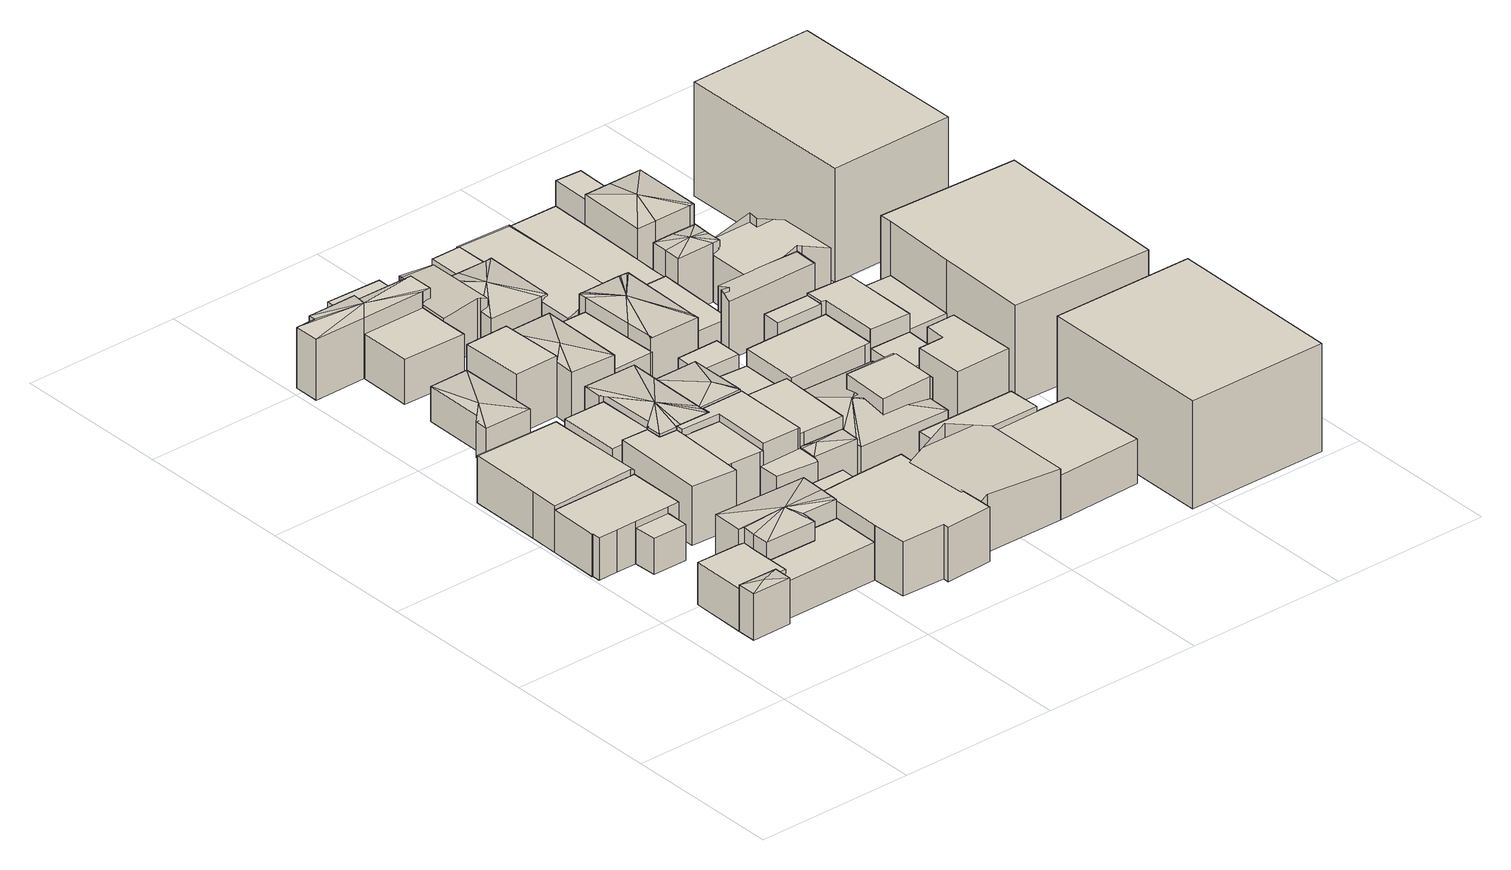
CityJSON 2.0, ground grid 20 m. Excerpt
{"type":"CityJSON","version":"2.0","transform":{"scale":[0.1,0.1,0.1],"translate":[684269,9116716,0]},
"CityObjects":{
"building1":{"type":"Building","attributes":{"Building Type":"Residential","Roof Shape":"hip","Roof Material":"Concrete Glazed Tile","Roof Material Code":"1","Roof Direction":"west","Building Height":5.84,"Roof Slope":21.9,"Footprint Area":11.63,"Solar PV Capacity Low":1.46,"Solar PV Capacity High":1.91,"Solar Annual Energy Low":2101,"Solar Annual Energy High":2768,"Suitable PV Area":8.7},"geometry":[{"type":"MultiSurface","lod":"2.2","boundaries":[[[0,1,2,3]],[[3,2,4,5]],[[2,1,6,4]],[[1,0,7,6]],[[0,3,5,7]],[[5,4,8]],[[4,6,8]],[[6,7,8]],[[7,5,8]]]}]},
"building2":{"type":"Building","attributes":{"Building Type":"Residential","Roof Shape":"shed","Roof Material":"Concrete Glazed Tile","Roof Material Code":"1","Roof Direction":"west","Building Height":5.16,"Roof Slope":10.7,"Footprint Area":44.48,"Solar PV Capacity Low":5.57,"Solar PV Capacity High":7.31,"Solar Annual Energy Low":8030,"Solar Annual Energy High":10583,"Suitable PV Area":33.25},"geometry":[{"type":"MultiSurface","lod":"2.2","boundaries":[[[9,10,1,0,11,12,13,14,15]],[[15,14,16,17]],[[14,13,18,16]],[[13,12,19,18]],[[12,11,20,19]],[[11,0,21,20]],[[0,1,22,21]],[[1,10,23,22]],[[10,9,24,23]],[[9,15,17,24]],[[17,16,18,19,20,21,22,23,24]]]}]},
"building3":{"type":"Building","attributes":{"Building Type":"Residential","Roof Shape":"flat","Roof Material":"Concrete Glazed Tile","Roof Material Code":"1","Roof Direction":"west","Building Height":5.29,"Roof Slope":6.6,"Footprint Area":80.6,"Solar PV Capacity Low":10.09,"Solar PV Capacity High":13.25,"Solar Annual Energy Low":14552,"Solar Annual Energy High":19178,"Suitable PV Area":60.25},"geometry":[{"type":"MultiSurface","lod":"2.2","boundaries":[[[25,26,27,28,29,30,31,32,33,34]],[[34,33,35,36]],[[33,32,37,35]],[[32,31,38,37]],[[31,30,39,38]],[[30,29,40,39]],[[29,28,41,40]],[[28,27,42,41]],[[27,26,43,42]],[[26,25,44,43]],[[25,34,36,44]],[[36,35,37,38,39,40,41,42,43,44]]]}]},
"building4":{"type":"Building","attributes":{"Building Type":"Residential","Roof Shape":"flat","Roof Material":"Concrete Glazed Tile","Roof Material Code":"1","Roof Direction":"west","Building Height":4.54,"Roof Slope":7.5,"Footprint Area":12.78,"Solar PV Capacity Low":1.6,"Solar PV Capacity High":2.1,"Solar Annual Energy Low":2307,"Solar Annual Energy High":3040,"Suitable PV Area":9.55},"geometry":[{"type":"MultiSurface","lod":"2.2","boundaries":[[[27,26,45,46]],[[46,45,47,48]],[[45,26,49,47]],[[26,27,50,49]],[[27,46,48,50]],[[48,47,49,50]]]}]},
"building5":{"type":"Building","attributes":{"Building Type":"Residential","Roof Shape":"gable","Roof Material":"Concrete Glazed Tile","Roof Material Code":"1","Roof Direction":"west","Building Height":5.84,"Roof Slope":26.5,"Footprint Area":141.62,"Solar PV Capacity Low":17.73,"Solar PV Capacity High":23.29,"Solar Annual Energy Low":25569,"Solar Annual Energy High":33697,"Suitable PV Area":105.86},"geometry":[{"type":"MultiSurface","lod":"2.2","boundaries":[[[51,52,53,31,30,29,54,55]],[[55,54,56,57]],[[54,29,58,56]],[[29,30,59,58]],[[30,31,60,59]],[[31,53,61,60]],[[53,52,62,61]],[[52,51,63,62]],[[51,55,57,63]],[[57,56,58,59,60,61,62,63]]]}]},
"building6":{"type":"Building","attributes":{"Building Type":"Residential","Roof Shape":"flat","Roof Material":"Concrete Glazed Tile","Roof Material Code":"1","Roof Direction":"west","Building Height":4.68,"Roof Slope":14.5,"Footprint Area":59.94,"Solar PV Capacity Low":7.5,"Solar PV Capacity High":9.86,"Solar Annual Energy Low":10822,"Solar Annual Energy High":14262,"Suitable PV Area":44.81},"geometry":[{"type":"MultiSurface","lod":"2.2","boundaries":[[[64,65,66,67,13,12,11,68,69,70,71]],[[71,70,72,73]],[[70,69,74,72]],[[69,68,75,74]],[[68,11,76,75]],[[11,12,77,76]],[[12,13,78,77]],[[13,67,79,78]],[[67,66,80,79]],[[66,65,81,80]],[[65,64,82,81]],[[64,71,73,82]],[[73,72,74,75,76,77,78,79,80,81,82]]]}]},
"building7":{"type":"Building","attributes":{"Building Type":"Residential","Roof Shape":"hip","Roof Material":"Concrete Glazed Tile","Roof Material Code":"1","Roof Direction":"west","Building Height":7.15,"Roof Slope":26.8,"Footprint Area":79.24,"Solar PV Capacity Low":9.92,"Solar PV Capacity High":13.03,"Solar Annual Energy Low":14306,"Solar Annual Energy High":18854,"Suitable PV Area":59.23},"geometry":[{"type":"MultiSurface","lod":"2.2","boundaries":[[[67,66,65,64,83,84,85,9,15,14,13]],[[13,14,86,87]],[[14,15,88,86]],[[15,9,89,88]],[[9,85,90,89]],[[85,84,91,90]],[[84,83,92,91]],[[83,64,93,92]],[[64,65,94,93]],[[65,66,95,94]],[[66,67,96,95]],[[67,13,87,96]],[[87,86,97]],[[86,88,97]],[[88,89,97]],[[89,90,97]],[[90,91,97]],[[91,92,97]],[[92,93,97]],[[93,94,97]],[[94,95,97]],[[95,96,97]],[[96,87,97]]]}]},
"building8":{"type":"Building","attributes":{"Building Type":"Residential","Roof Shape":"shed","Roof Material":"Concrete Glazed Tile","Roof Material Code":"1","Roof Direction":"west","Building Height":7.23,"Roof Slope":13.8,"Footprint Area":66.74,"Solar PV Capacity Low":8.36,"Solar PV Capacity High":10.98,"Solar Annual Energy Low":12050,"Solar Annual Energy High":15881,"Suitable PV Area":49.89},"geometry":[{"type":"MultiSurface","lod":"2.2","boundaries":[[[98,99,100,101,102,103,104,105]],[[105,104,106,107]],[[104,103,108,106]],[[103,102,109,108]],[[102,101,110,109]],[[101,100,111,110]],[[100,99,112,111]],[[99,98,113,112]],[[98,105,107,113]],[[107,106,108,109,110,111,112,113]]]}]},
"building9":{"type":"Building","attributes":{"Building Type":"Residential","Roof Shape":"hip","Roof Material":"Concrete Glazed Tile","Roof Material Code":"1","Roof Direction":"west","Building Height":4.35,"Roof Slope":21.7,"Footprint Area":54.41,"Solar PV Capacity Low":6.81,"Solar PV Capacity High":8.95,"Solar Annual Energy Low":9823,"Solar Annual Energy High":12945,"Suitable PV Area":40.67},"geometry":[{"type":"MultiSurface","lod":"2.2","boundaries":[[[114,115,116,117,118,119]],[[119,118,120,121]],[[118,117,122,120]],[[117,116,123,122]],[[116,115,124,123]],[[115,114,125,124]],[[114,119,121,125]],[[121,120,126]],[[120,122,126]],[[122,123,126]],[[123,124,126]],[[124,125,126]],[[125,121,126]]]}]},
"building10":{"type":"Building","attributes":{"Building Type":"Residential","Roof Shape":"shed","Roof Material":"Concrete Glazed Tile","Roof Material Code":"1","Roof Direction":"west","Building Height":6.65,"Roof Slope":15.4,"Footprint Area":44.7,"Solar PV Capacity Low":5.6,"Solar PV Capacity High":7.35,"Solar Annual Energy Low":8071,"Solar Annual Energy High":10636,"Suitable PV Area":33.41},"geometry":[{"type":"MultiSurface","lod":"2.2","boundaries":[[[127,55,54,103,102,128,129]],[[129,128,130,131]],[[128,102,132,130]],[[102,103,133,132]],[[103,54,134,133]],[[54,55,135,134]],[[55,127,136,135]],[[127,129,131,136]],[[131,130,132,133,134,135,136]]]}]},
"building11":{"type":"Building","attributes":{"Building Type":"Residential","Roof Shape":"flat","Roof Material":"Concrete Glazed Tile","Roof Material Code":"1","Roof Direction":"west","Building Height":6.8,"Roof Slope":6.2,"Footprint Area":37.69,"Solar PV Capacity Low":4.72,"Solar PV Capacity High":6.2,"Solar Annual Energy Low":6805,"Solar Annual Energy High":8968,"Suitable PV Area":28.17},"geometry":[{"type":"MultiSurface","lod":"2.2","boundaries":[[[137,138,99,98,139,140,141]],[[141,140,142,143]],[[140,139,144,142]],[[139,98,145,144]],[[98,99,146,145]],[[99,138,147,146]],[[138,137,148,147]],[[137,141,143,148]],[[143,142,144,145,146,147,148]]]}]},
"building12":{"type":"Building","attributes":{"Building Type":"Residential","Roof Shape":"gable","Roof Material":"Concrete Glazed Tile","Roof Material Code":"1","Roof Direction":"west","Building Height":5.87,"Roof Slope":31.4,"Footprint Area":15.94,"Solar PV Capacity Low":2,"Solar PV Capacity High":2.62,"Solar Annual Energy Low":2877,"Solar Annual Energy High":3792,"Suitable PV Area":11.91},"geometry":[{"type":"MultiSurface","lod":"2.2","boundaries":[[[84,83,149,150]],[[150,149,151,152]],[[149,83,153,151]],[[83,84,154,153]],[[84,150,152,154]],[[152,151,153,154]]]}]},
"building13":{"type":"Building","attributes":{"Building Type":"Residential","Roof Shape":"flat","Roof Material":"Clay Tile Shingle","Roof Material Code":"3","Roof Direction":"west","Building Height":6.8,"Roof Slope":11.8,"Footprint Area":158.28,"Solar PV Capacity Low":19.82,"Solar PV Capacity High":26.03,"Solar Annual Energy Low":28576,"Solar Annual Energy High":37661,"Suitable PV Area":118.31},"geometry":[{"type":"MultiSurface","lod":"2.2","boundaries":[[[149,83,64,71,69,70,155,156,157,158,159,160,161]],[[161,160,162,163]],[[160,159,164,162]],[[159,158,165,164]],[[158,157,166,165]],[[157,156,167,166]],[[156,155,168,167]],[[155,70,169,168]],[[70,69,170,169]],[[69,71,171,170]],[[71,64,172,171]],[[64,83,173,172]],[[83,149,174,173]],[[149,161,163,174]],[[163,162,164,165,166,167,168,169,170,171,172,173,174]]]}]},
"building14":{"type":"Building","attributes":{"Building Type":"Residential","Roof Shape":"hip","Roof Material":"Concrete Glazed Tile","Roof Material Code":"1","Roof Direction":"west","Building Height":7.56,"Roof Slope":23.1,"Footprint Area":57.29,"Solar PV Capacity Low":7.17,"Solar PV Capacity High":9.42,"Solar Annual Energy Low":10343,"Solar Annual Energy High":13631,"Suitable PV Area":42.82},"geometry":[{"type":"MultiSurface","lod":"2.2","boundaries":[[[175,176,177,178,179,180,181,182,183,184,185]],[[185,184,186,187]],[[184,183,188,186]],[[183,182,189,188]],[[182,181,190,189]],[[181,180,191,190]],[[180,179,192,191]],[[179,178,193,192]],[[178,177,194,193]],[[177,176,195,194]],[[176,175,196,195]],[[175,185,187,196]],[[187,186,197]],[[186,188,197]],[[188,189,197]],[[189,190,197]],[[190,191,197]],[[191,192,197]],[[192,193,197]],[[193,194,197]],[[194,195,197]],[[195,196,197]],[[196,187,197]]]}]},
"building15":{"type":"Building","attributes":{"Building Type":"Residential","Roof Shape":"hip","Roof Material":"Concrete Glazed Tile","Roof Material Code":"1","Roof Direction":"west","Building Height":7.59,"Roof Slope":24,"Footprint Area":79.25,"Solar PV Capacity Low":9.92,"Solar PV Capacity High":13.03,"Solar Annual Energy Low":14308,"Solar Annual Energy High":18857,"Suitable PV Area":59.24},"geometry":[{"type":"MultiSurface","lod":"2.2","boundaries":[[[198,127,129,128,102,101,100,199,200,201,202,203,204]],[[204,203,205,206]],[[203,202,207,205]],[[202,201,208,207]],[[201,200,209,208]],[[200,199,210,209]],[[199,100,211,210]],[[100,101,212,211]],[[101,102,213,212]],[[102,128,214,213]],[[128,129,215,214]],[[129,127,216,215]],[[127,198,217,216]],[[198,204,206,217]],[[206,205,218]],[[205,207,218]],[[207,208,218]],[[208,209,218]],[[209,210,218]],[[210,211,218]],[[211,212,218]],[[212,213,218]],[[213,214,218]],[[214,215,218]],[[215,216,218]],[[216,217,218]],[[217,206,218]]]}]},
"building16":{"type":"Building","attributes":{"Building Type":"Residential","Roof Shape":"flat","Roof Material":"Concrete Glazed Tile","Roof Material Code":"1","Roof Direction":"west","Building Height":5.61,"Roof Slope":11.6,"Footprint Area":55.23,"Solar PV Capacity Low":6.92,"Solar PV Capacity High":9.08,"Solar Annual Energy Low":9972,"Solar Annual Energy High":13142,"Suitable PV Area":41.29},"geometry":[{"type":"MultiSurface","lod":"2.2","boundaries":[[[219,180,179,220,221]],[[221,220,222,223]],[[220,179,224,222]],[[179,180,225,224]],[[180,219,226,225]],[[219,221,223,226]],[[223,222,224,225,226]]]}]},
"building17":{"type":"Building","attributes":{"Building Type":"Residential","Roof Shape":"gable","Roof Material":"Concrete Glazed Tile","Roof Material Code":"1","Roof Direction":"west","Building Height":7.58,"Roof Slope":25.9,"Footprint Area":44.49,"Solar PV Capacity Low":5.57,"Solar PV Capacity High":7.32,"Solar Annual Energy Low":8033,"Solar Annual Energy High":10587,"Suitable PV Area":33.26},"geometry":[{"type":"MultiSurface","lod":"2.2","boundaries":[[[227,119,228,229]],[[229,228,230,231]],[[228,119,232,230]],[[119,227,233,232]],[[227,229,231,233]],[[231,230,232,233]]]}]},
"building18":{"type":"Building","attributes":{"Building Type":"Residential","Roof Shape":"flat","Roof Material":"Concrete Glazed Tile","Roof Material Code":"1","Roof Direction":"west","Building Height":7.73,"Roof Slope":12.2,"Footprint Area":51.91,"Solar PV Capacity Low":6.5,"Solar PV Capacity High":8.54,"Solar Annual Energy Low":9373,"Solar Annual Energy High":12353,"Suitable PV Area":38.81},"geometry":[{"type":"MultiSurface","lod":"2.2","boundaries":[[[141,234,235,236,201,200,100,99,137]],[[137,99,237,238]],[[99,100,239,237]],[[100,200,240,239]],[[200,201,241,240]],[[201,236,242,241]],[[236,235,243,242]],[[235,234,244,243]],[[234,141,245,244]],[[141,137,238,245]],[[238,237,239,240,241,242,243,244,245]]]}]},
"building19":{"type":"Building","attributes":{"Building Type":"Residential","Roof Shape":"gable","Roof Material":"Concrete Glazed Tile","Roof Material Code":"1","Roof Direction":"west","Building Height":5.03,"Roof Slope":29.1,"Footprint Area":16.49,"Solar PV Capacity Low":2.06,"Solar PV Capacity High":2.71,"Solar Annual Energy Low":2977,"Solar Annual Energy High":3924,"Suitable PV Area":12.33},"geometry":[{"type":"MultiSurface","lod":"2.2","boundaries":[[[246,247,248,249,235,234,141,140]],[[140,141,250,251]],[[141,234,252,250]],[[234,235,253,252]],[[235,249,254,253]],[[249,248,255,254]],[[248,247,256,255]],[[247,246,257,256]],[[246,140,251,257]],[[251,250,252,253,254,255,256,257]]]}]},
"building20":{"type":"Building","attributes":{"Building Type":"Residential","Roof Shape":"shed","Roof Material":"Concrete Glazed Tile","Roof Material Code":"1","Roof Direction":"west","Building Height":4.52,"Roof Slope":18.1,"Footprint Area":37.64,"Solar PV Capacity Low":4.71,"Solar PV Capacity High":6.19,"Solar Annual Energy Low":6795,"Solar Annual Energy High":8955,"Suitable PV Area":28.13},"geometry":[{"type":"MultiSurface","lod":"2.2","boundaries":[[[258,185,184,259,183,260,261,262,263]],[[263,262,264,265]],[[262,261,266,264]],[[261,260,267,266]],[[260,183,268,267]],[[183,259,269,268]],[[259,184,270,269]],[[184,185,271,270]],[[185,258,272,271]],[[258,263,265,272]],[[265,264,266,267,268,269,270,271,272]]]}]},
"building21":{"type":"Building","attributes":{"Building Type":"Residential","Roof Shape":"hip","Roof Material":"Asbestos Sheet","Roof Material Code":"4","Roof Direction":"west","Building Height":6.75,"Roof Slope":29.1,"Footprint Area":62.42,"Solar PV Capacity Low":7.81,"Solar PV Capacity High":10.26,"Solar Annual Energy Low":11269,"Solar Annual Energy High":14851,"Suitable PV Area":46.66},"geometry":[{"type":"MultiSurface","lod":"2.2","boundaries":[[[273,274,275,227,229]],[[229,227,276,277]],[[227,275,278,276]],[[275,274,279,278]],[[274,273,280,279]],[[273,229,277,280]],[[277,276,281]],[[276,278,281]],[[278,279,281]],[[279,280,281]],[[280,277,281]]]}]},
"building22":{"type":"Building","attributes":{"Building Type":"Residential","Roof Shape":"hip","Roof Material":"Concrete Glazed Tile","Roof Material Code":"1","Roof Direction":"west","Building Height":7.33,"Roof Slope":23.4,"Footprint Area":43.46,"Solar PV Capacity Low":5.44,"Solar PV Capacity High":7.15,"Solar Annual Energy Low":7847,"Solar Annual Energy High":10341,"Suitable PV Area":32.49},"geometry":[{"type":"MultiSurface","lod":"2.2","boundaries":[[[203,202,282,283,284]],[[284,283,285,286]],[[283,282,287,285]],[[282,202,288,287]],[[202,203,289,288]],[[203,284,286,289]],[[286,285,290]],[[285,287,290]],[[287,288,290]],[[288,289,290]],[[289,286,290]]]}]},
"building23":{"type":"Building","attributes":{"Building Type":"Residential","Roof Shape":"hip","Roof Material":"Concrete Glazed Tile","Roof Material Code":"1","Roof Direction":"west","Building Height":5.31,"Roof Slope":25.9,"Footprint Area":14.57,"Solar PV Capacity Low":1.82,"Solar PV Capacity High":2.4,"Solar Annual Energy Low":2631,"Solar Annual Energy High":3467,"Suitable PV Area":10.89},"geometry":[{"type":"MultiSurface","lod":"2.2","boundaries":[[[291,292,235,249,248,293]],[[293,248,255,294]],[[248,249,254,255]],[[249,235,295,254]],[[235,292,296,295]],[[292,291,297,296]],[[291,293,294,297]],[[294,255,298]],[[255,254,298]],[[254,295,298]],[[295,296,298]],[[296,297,298]],[[297,294,298]]]}]},
"building24":{"type":"Building","attributes":{"Building Type":"Residential","Roof Shape":"flat","Roof Material":"Concrete Glazed Tile","Roof Material Code":"1","Roof Direction":"west","Building Height":6.88,"Roof Slope":10.3,"Footprint Area":57.22,"Solar PV Capacity Low":7.16,"Solar PV Capacity High":9.41,"Solar Annual Energy Low":10330,"Solar Annual Energy High":13614,"Suitable PV Area":42.77},"geometry":[{"type":"MultiSurface","lod":"2.2","boundaries":[[[299,236,235,292,291]],[[291,292,300,301]],[[292,235,302,300]],[[235,236,303,302]],[[236,299,304,303]],[[299,291,301,304]],[[300,302,303,304,301]]]}]},
"building25":{"type":"Building","attributes":{"Building Type":"Residential","Roof Shape":"gable","Roof Material":"Concrete Glazed Tile","Roof Material Code":"1","Roof Direction":"west","Building Height":5.96,"Roof Slope":28.7,"Footprint Area":46.9,"Solar PV Capacity Low":5.87,"Solar PV Capacity High":7.71,"Solar Annual Energy Low":8468,"Solar Annual Energy High":11160,"Suitable PV Area":35.06},"geometry":[{"type":"MultiSurface","lod":"2.2","boundaries":[[[305,261,260,183,182,181,180,219,306,307,308,309,310,311]],[[311,310,312,313]],[[310,309,314,312]],[[309,308,315,314]],[[308,307,316,315]],[[307,306,317,316]],[[306,219,318,317]],[[219,180,319,318]],[[180,181,320,319]],[[181,182,321,320]],[[182,183,322,321]],[[183,260,323,322]],[[260,261,324,323]],[[261,305,325,324]],[[305,311,313,325]],[[313,312,314,315,316,317,318,319,320,321,322,323,324,325]]]}]},
"building26":{"type":"Building","attributes":{"Building Type":"Residential","Roof Shape":"gable","Roof Material":"Concrete Glazed Tile","Roof Material Code":"1","Roof Direction":"west","Building Height":6.41,"Roof Slope":33.6,"Footprint Area":126.93,"Solar PV Capacity Low":15.89,"Solar PV Capacity High":20.87,"Solar Annual Energy Low":22916,"Solar Annual Energy High":30202,"Suitable PV Area":94.88},"geometry":[{"type":"MultiSurface","lod":"2.2","boundaries":[[[326,327,328,160,159,329]],[[329,159,330,331]],[[159,160,332,330]],[[160,328,333,332]],[[328,327,334,333]],[[327,326,335,334]],[[326,329,331,335]],[[331,330,332,333,334,335]]]}]},
"building27":{"type":"Building","attributes":{"Building Type":"Residential","Roof Shape":"shed","Roof Material":"Concrete Glazed Tile","Roof Material Code":"1","Roof Direction":"west","Building Height":4.86,"Roof Slope":11.2,"Footprint Area":55.97,"Solar PV Capacity Low":7.01,"Solar PV Capacity High":9.2,"Solar Annual Energy Low":10105,"Solar Annual Energy High":13318,"Suitable PV Area":41.84},"geometry":[{"type":"MultiSurface","lod":"2.2","boundaries":[[[336,337,275,274,338,339]],[[339,338,340,341]],[[338,274,342,340]],[[274,275,343,342]],[[275,337,344,343]],[[337,336,345,344]],[[336,339,341,345]],[[341,340,342,343,344,345]]]}]},
"building28":{"type":"Building","attributes":{"Building Type":"Residential","Roof Shape":"shed","Roof Material":"Concrete Glazed Tile","Roof Material Code":"1","Roof Direction":"west","Building Height":4.03,"Roof Slope":14.7,"Footprint Area":51.53,"Solar PV Capacity Low":6.45,"Solar PV Capacity High":8.47,"Solar Annual Energy Low":9303,"Solar Annual Energy High":12260,"Suitable PV Area":38.52},"geometry":[{"type":"MultiSurface","lod":"2.2","boundaries":[[[346,284,283,282,347]],[[347,282,348,349]],[[282,283,350,348]],[[283,284,351,350]],[[284,346,352,351]],[[346,347,349,352]],[[349,348,350,351,352]]]}]},
"building29":{"type":"Building","attributes":{"Building Type":"Residential","Roof Shape":"hip","Roof Material":"Clay Tile Shingle","Roof Material Code":"3","Roof Direction":"west","Building Height":4.85,"Roof Slope":29.5,"Footprint Area":64.74,"Solar PV Capacity Low":8.11,"Solar PV Capacity High":10.65,"Solar Annual Energy Low":11689,"Solar Annual Energy High":15405,"Suitable PV Area":48.39},"geometry":[{"type":"MultiSurface","lod":"2.2","boundaries":[[[353,354,310,309,308,307,355,356,357,358]],[[358,357,359,360]],[[357,356,361,359]],[[356,355,362,361]],[[355,307,363,362]],[[307,308,364,363]],[[308,309,365,364]],[[309,310,366,365]],[[310,354,367,366]],[[354,353,368,367]],[[353,358,360,368]],[[360,359,369]],[[359,361,369]],[[361,362,369]],[[362,363,369]],[[363,364,369]],[[364,365,369]],[[365,366,369]],[[366,367,369]],[[367,368,369]],[[368,360,369]]]}]},
"building30":{"type":"Building","attributes":{"Building Type":"Residential","Roof Shape":"flat","Roof Material":"Concrete Glazed Tile","Roof Material Code":"1","Roof Direction":"west","Building Height":5.38,"Roof Slope":14.7,"Footprint Area":19.25,"Solar PV Capacity Low":2.41,"Solar PV Capacity High":3.17,"Solar Annual Energy Low":3475,"Solar Annual Energy High":4580,"Suitable PV Area":14.39},"geometry":[{"type":"MultiSurface","lod":"2.2","boundaries":[[[370,371,372,373]],[[373,372,374,375]],[[372,371,376,374]],[[371,370,377,376]],[[370,373,375,377]],[[375,374,376,377]]]}]},
"building31":{"type":"Building","attributes":{"Building Type":"Residential","Roof Shape":"hip","Roof Material":"Concrete Glazed Tile","Roof Material Code":"1","Roof Direction":"west","Building Height":4.56,"Roof Slope":23.3,"Footprint Area":110.56,"Solar PV Capacity Low":13.84,"Solar PV Capacity High":18.18,"Solar Annual Energy Low":19961,"Solar Annual Energy High":26307,"Suitable PV Area":82.64},"geometry":[{"type":"MultiSurface","lod":"2.2","boundaries":[[[378,379,380,299,291,293,381,382,383,384]],[[384,383,385,386]],[[383,382,387,385]],[[382,381,388,387]],[[381,293,389,388]],[[293,291,390,389]],[[291,299,391,390]],[[299,380,392,391]],[[380,379,393,392]],[[379,378,394,393]],[[378,384,386,394]],[[386,385,395]],[[385,387,395]],[[387,388,395]],[[388,389,395]],[[389,390,395]],[[390,391,395]],[[391,392,395]],[[392,393,395]],[[393,394,395]],[[394,386,395]]]}]},
"building32":{"type":"Building","attributes":{"Building Type":"Residential","Roof Shape":"hip","Roof Material":"Asbestos Sheet","Roof Material Code":"4","Roof Direction":"west","Building Height":6.66,"Roof Slope":25.6,"Footprint Area":76.65,"Solar PV Capacity Low":9.6,"Solar PV Capacity High":12.6,"Solar Annual Energy Low":13838,"Solar Annual Energy High":18237,"Suitable PV Area":57.29},"geometry":[{"type":"MultiSurface","lod":"2.2","boundaries":[[[336,339,338,396,397,398,399,400,401,402,403,404,337]],[[337,404,405,406]],[[404,403,407,405]],[[403,402,408,407]],[[402,401,409,408]],[[401,400,410,409]],[[400,399,411,410]],[[399,398,412,411]],[[398,397,413,412]],[[397,396,414,413]],[[396,338,415,414]],[[338,339,416,415]],[[339,336,417,416]],[[336,337,406,417]],[[406,405,418]],[[405,407,418]],[[407,408,418]],[[408,409,418]],[[409,410,418]],[[410,411,418]],[[411,412,418]],[[412,413,418]],[[413,414,418]],[[414,415,418]],[[415,416,418]],[[416,417,418]],[[417,406,418]]]}]},
"building33":{"type":"Building","attributes":{"Building Type":"Residential","Roof Shape":"flat","Roof Material":"Concrete Glazed Tile","Roof Material Code":"1","Roof Direction":"west","Building Height":4.52,"Roof Slope":6.5,"Footprint Area":16.31,"Solar PV Capacity Low":2.04,"Solar PV Capacity High":2.68,"Solar Annual Energy Low":2945,"Solar Annual Energy High":3881,"Suitable PV Area":12.19},"geometry":[{"type":"MultiSurface","lod":"2.2","boundaries":[[[419,354,353,420]],[[420,353,421,422]],[[353,354,423,421]],[[354,419,424,423]],[[419,420,422,424]],[[422,421,423,424]]]}]},
"building34":{"type":"Building","attributes":{"Building Type":"Residential","Roof Shape":"shed","Roof Material":"Concrete Glazed Tile","Roof Material Code":"1","Roof Direction":"west","Building Height":6.19,"Roof Slope":18.2,"Footprint Area":53.84,"Solar PV Capacity Low":6.74,"Solar PV Capacity High":8.85,"Solar Annual Energy Low":9720,"Solar Annual Energy High":12810,"Suitable PV Area":40.24},"geometry":[{"type":"MultiSurface","lod":"2.2","boundaries":[[[425,328,327,426,427]],[[427,426,428,429]],[[426,327,430,428]],[[327,328,431,430]],[[328,425,432,431]],[[425,427,429,432]],[[429,428,430,431,432]]]}]},
"building35":{"type":"Building","attributes":{"Building Type":"Residential","Roof Shape":"gable","Roof Material":"Concrete Glazed Tile","Roof Material Code":"1","Roof Direction":"west","Building Height":6.96,"Roof Slope":32.9,"Footprint Area":41.54,"Solar PV Capacity Low":5.2,"Solar PV Capacity High":6.83,"Solar Annual Energy Low":7500,"Solar Annual Energy High":9884,"Suitable PV Area":31.05},"geometry":[{"type":"MultiSurface","lod":"2.2","boundaries":[[[384,383,433,434,379,378]],[[378,379,435,436]],[[379,434,437,435]],[[434,433,438,437]],[[433,383,439,438]],[[383,384,440,439]],[[384,378,436,440]],[[436,435,437,438,439,440]]]}]},
"building36":{"type":"Building","attributes":{"Building Type":"Residential","Roof Shape":"gable","Roof Material":"Clay Tile Shingle","Roof Material Code":"3","Roof Direction":"west","Building Height":4.19,"Roof Slope":25.8,"Footprint Area":125.18,"Solar PV Capacity Low":15.67,"Solar PV Capacity High":20.59,"Solar Annual Energy Low":22601,"Solar Annual Energy High":29787,"Suitable PV Area":93.58},"geometry":[{"type":"MultiSurface","lod":"2.2","boundaries":[[[441,442,420,353,358,357,356,443,444,404,403,402,401,400]],[[400,401,445,446]],[[401,402,447,445]],[[402,403,448,447]],[[403,404,449,448]],[[404,444,450,449]],[[444,443,451,450]],[[443,356,452,451]],[[356,357,453,452]],[[357,358,454,453]],[[358,353,455,454]],[[353,420,456,455]],[[420,442,457,456]],[[442,441,458,457]],[[441,400,446,458]],[[446,445,447,448,449,450,451,452,453,454,455,456,457,458]]]}]},
"building37":{"type":"Building","attributes":{"Building Type":"Residential","Roof Shape":"flat","Roof Material":"Concrete Glazed Tile","Roof Material Code":"1","Roof Direction":"west","Building Height":6.07,"Roof Slope":12,"Footprint Area":81.64,"Solar PV Capacity Low":10.22,"Solar PV Capacity High":13.43,"Solar Annual Energy Low":14740,"Solar Annual Energy High":19427,"Suitable PV Area":61.03},"geometry":[{"type":"MultiSurface","lod":"2.2","boundaries":[[[459,460,346,347,461,462,463]],[[463,462,464,465]],[[462,461,466,464]],[[461,347,467,466]],[[347,346,468,467]],[[346,460,469,468]],[[460,459,470,469]],[[459,463,465,470]],[[465,464,466,467,468,469,470]]]}]},
"building38":{"type":"Building","attributes":{"Building Type":"Residential","Roof Shape":"flat","Roof Material":"Concrete Glazed Tile","Roof Material Code":"1","Roof Direction":"west","Building Height":5.56,"Roof Slope":10.2,"Footprint Area":120.78,"Solar PV Capacity Low":15.12,"Solar PV Capacity High":19.86,"Solar Annual Energy Low":21807,"Solar Annual Energy High":28740,"Suitable PV Area":90.29},"geometry":[{"type":"MultiSurface","lod":"2.2","boundaries":[[[471,426,327,326,472]],[[472,326,473,474]],[[326,327,475,473]],[[327,426,476,475]],[[426,471,477,476]],[[471,472,474,477]],[[474,473,475,476,477]]]}]},
"building39":{"type":"Building","attributes":{"Building Type":"Residential","Roof Shape":"flat","Roof Material":"Concrete Glazed Tile","Roof Material Code":"1","Roof Direction":"west","Building Height":4.19,"Roof Slope":10,"Footprint Area":55.08,"Solar PV Capacity Low":6.9,"Solar PV Capacity High":9.06,"Solar Annual Energy Low":9945,"Solar Annual Energy High":13107,"Suitable PV Area":41.17},"geometry":[{"type":"MultiSurface","lod":"2.2","boundaries":[[[478,479,480,398,397,481,482]],[[482,481,483,484]],[[481,397,485,483]],[[397,398,486,485]],[[398,480,487,486]],[[480,479,488,487]],[[479,478,489,488]],[[478,482,484,489]],[[484,483,485,486,487,488,489]]]}]},
"building40":{"type":"Building","attributes":{"Building Type":"Residential","Roof Shape":"flat","Roof Material":"Concrete Glazed Tile","Roof Material Code":"1","Roof Direction":"west","Building Height":7.59,"Roof Slope":8.7,"Footprint Area":13.49,"Solar PV Capacity Low":1.69,"Solar PV Capacity High":2.22,"Solar Annual Energy Low":2436,"Solar Annual Energy High":3210,"Suitable PV Area":10.08},"geometry":[{"type":"MultiSurface","lod":"2.2","boundaries":[[[490,460,459,491]],[[491,459,492,493]],[[459,460,494,492]],[[460,490,495,494]],[[490,491,493,495]],[[493,492,494,495]]]}]},
"building41":{"type":"Building","attributes":{"Building Type":"Residential","Roof Shape":"flat","Roof Material":"Concrete Glazed Tile","Roof Material Code":"1","Roof Direction":"west","Building Height":5.41,"Roof Slope":12.6,"Footprint Area":30.16,"Solar PV Capacity Low":3.78,"Solar PV Capacity High":4.96,"Solar Annual Energy Low":5445,"Solar Annual Energy High":7176,"Suitable PV Area":22.54},"geometry":[{"type":"MultiSurface","lod":"2.2","boundaries":[[[496,497,498,499,500,501,502,503]],[[503,502,504,505]],[[502,501,506,504]],[[501,500,507,506]],[[500,499,508,507]],[[499,498,509,508]],[[498,497,510,509]],[[497,496,511,510]],[[496,503,505,511]],[[504,506,507,508,509,510,511,505]]]}]},
"building42":{"type":"Building","attributes":{"Building Type":"Residential","Roof Shape":"flat","Roof Material":"Clay Tile Shingle","Roof Material Code":"3","Roof Direction":"west","Building Height":4,"Roof Slope":10.7,"Footprint Area":115.85,"Solar PV Capacity Low":14.51,"Solar PV Capacity High":19.05,"Solar Annual Energy Low":20917,"Solar Annual Energy High":27566,"Suitable PV Area":86.6},"geometry":[{"type":"MultiSurface","lod":"2.2","boundaries":[[[512,513,514,515,441,400,399,398,480]],[[480,398,516,517]],[[398,399,518,516]],[[399,400,519,518]],[[400,441,520,519]],[[441,515,521,520]],[[515,514,522,521]],[[514,513,523,522]],[[513,512,524,523]],[[512,480,517,524]],[[517,516,518,519,520,521,522,523,524]]]}]},
"building43":{"type":"Building","attributes":{"Building Type":"Residential","Roof Shape":"flat","Roof Material":"Concrete Glazed Tile","Roof Material Code":"1","Roof Direction":"west","Building Height":7.47,"Roof Slope":11.3,"Footprint Area":54.85,"Solar PV Capacity Low":6.87,"Solar PV Capacity High":9.02,"Solar Annual Energy Low":9903,"Solar Annual Energy High":13051,"Suitable PV Area":41},"geometry":[{"type":"MultiSurface","lod":"2.2","boundaries":[[[502,501,500,499,498,525,526,527]],[[527,526,528,529]],[[526,525,530,528]],[[525,498,531,530]],[[498,499,532,531]],[[499,500,533,532]],[[500,501,534,533]],[[501,502,535,534]],[[502,527,529,535]],[[529,528,530,531,532,533,534,535]]]}]},
"building44":{"type":"Building","attributes":{"Building Type":"Residential","Roof Shape":"gable","Roof Material":"Concrete Glazed Tile","Roof Material Code":"1","Roof Direction":"west","Building Height":7.29,"Roof Slope":33.7,"Footprint Area":34.55,"Solar PV Capacity Low":4.33,"Solar PV Capacity High":5.68,"Solar Annual Energy Low":6238,"Solar Annual Energy High":8222,"Suitable PV Area":25.83},"geometry":[{"type":"MultiSurface","lod":"2.2","boundaries":[[[478,482,481,536,537,538,539,540]],[[540,539,541,542]],[[539,538,543,541]],[[538,537,544,543]],[[537,536,545,544]],[[536,481,546,545]],[[481,482,547,546]],[[482,478,548,547]],[[478,540,542,548]],[[542,541,543,544,545,546,547,548]]]}]},
"building45":{"type":"Building","attributes":{"Building Type":"Residential","Roof Shape":"shed","Roof Material":"Concrete Glazed Tile","Roof Material Code":"1","Roof Direction":"west","Building Height":7.73,"Roof Slope":12.4,"Footprint Area":52.75,"Solar PV Capacity Low":6.6,"Solar PV Capacity High":8.67,"Solar Annual Energy Low":9524,"Solar Annual Energy High":12551,"Suitable PV Area":39.43},"geometry":[{"type":"MultiSurface","lod":"2.2","boundaries":[[[549,491,459,463,462,496,503]],[[503,496,550,551]],[[496,462,552,550]],[[462,463,553,552]],[[463,459,554,553]],[[459,491,555,554]],[[491,549,556,555]],[[549,503,551,556]],[[551,550,552,553,554,555,556]]]}]},
"building46":{"type":"Building","attributes":{"Building Type":"Residential","Roof Shape":"hip","Roof Material":"Concrete Glazed Tile","Roof Material Code":"1","Roof Direction":"west","Building Height":7.36,"Roof Slope":23.4,"Footprint Area":23.89,"Solar PV Capacity Low":2.99,"Solar PV Capacity High":3.93,"Solar Annual Energy Low":4312,"Solar Annual Energy High":5683,"Suitable PV Area":17.85},"geometry":[{"type":"MultiSurface","lod":"2.2","boundaries":[[[557,512,480,479,558,559,560,561,562]],[[562,561,563,564]],[[561,560,565,563]],[[560,559,566,565]],[[559,558,567,566]],[[558,479,568,567]],[[479,480,569,568]],[[480,512,570,569]],[[512,557,571,570]],[[557,562,564,571]],[[564,563,572]],[[563,565,572]],[[565,566,572]],[[566,567,572]],[[567,568,572]],[[568,569,572]],[[569,570,572]],[[570,571,572]],[[571,564,572]]]}]},
"building47":{"type":"Building","attributes":{"Building Type":"Residential","Roof Shape":"gable","Roof Material":"Concrete Glazed Tile","Roof Material Code":"1","Roof Direction":"west","Building Height":4.86,"Roof Slope":28.8,"Footprint Area":15.39,"Solar PV Capacity Low":1.93,"Solar PV Capacity High":2.53,"Solar Annual Energy Low":2779,"Solar Annual Energy High":3662,"Suitable PV Area":11.5},"geometry":[{"type":"MultiSurface","lod":"2.2","boundaries":[[[573,574,557,562,561,575]],[[575,561,576,577]],[[561,562,578,576]],[[562,557,579,578]],[[557,574,580,579]],[[574,573,581,580]],[[573,575,577,581]],[[577,576,578,579,580,581]]]}]},
"building48":{"type":"Building","attributes":{"Building Type":"Residential","Roof Shape":"hip","Roof Material":"Concrete Glazed Tile","Roof Material Code":"1","Roof Direction":"west","Building Height":7.78,"Roof Slope":23.6,"Footprint Area":69.16,"Solar PV Capacity Low":8.66,"Solar PV Capacity High":11.37,"Solar Annual Energy Low":12487,"Solar Annual Energy High":16456,"Suitable PV Area":51.7},"geometry":[{"type":"MultiSurface","lod":"2.2","boundaries":[[[582,514,513,574,573,583,584]],[[584,583,585,586]],[[583,573,587,585]],[[573,574,588,587]],[[574,513,589,588]],[[513,514,590,589]],[[514,582,591,590]],[[582,584,586,591]],[[586,585,592]],[[585,587,592]],[[587,588,592]],[[588,589,592]],[[589,590,592]],[[590,591,592]],[[591,586,592]]]}]},
"building49":{"type":"Building","attributes":{"Building Type":"Residential","Roof Shape":"shed","Roof Material":"Concrete Glazed Tile","Roof Material Code":"1","Roof Direction":"west","Building Height":7.14,"Roof Slope":13.6,"Footprint Area":16.15,"Solar PV Capacity Low":2.02,"Solar PV Capacity High":2.66,"Solar Annual Energy Low":2916,"Solar Annual Energy High":3844,"Suitable PV Area":12.07},"geometry":[{"type":"MultiSurface","lod":"2.2","boundaries":[[[515,514,582,593]],[[593,582,594,595]],[[582,514,596,594]],[[514,515,597,596]],[[515,593,595,597]],[[595,594,596,597]]]}]},
"building50":{"type":"Building","attributes":{"Building Type":"Residential","Roof Shape":"shed","Roof Material":"Clay Tile Shingle","Roof Material Code":"3","Roof Direction":"west","Building Height":5.55,"Roof Slope":14.6,"Footprint Area":52.15,"Solar PV Capacity Low":6.53,"Solar PV Capacity High":8.58,"Solar Annual Energy Low":9416,"Solar Annual Energy High":12409,"Suitable PV Area":38.98},"geometry":[{"type":"MultiSurface","lod":"2.2","boundaries":[[[598,549,503,599]],[[599,503,600,601]],[[503,549,602,600]],[[549,598,603,602]],[[598,599,601,603]],[[601,600,602,603]]]}]},
"building51":{"type":"Building","attributes":{"Building Type":"Residential","Roof Shape":"gable","Roof Material":"Concrete Glazed Tile","Roof Material Code":"1","Roof Direction":"west","Building Height":5.87,"Roof Slope":32,"Footprint Area":83.39,"Solar PV Capacity Low":10.44,"Solar PV Capacity High":13.71,"Solar Annual Energy Low":15056,"Solar Annual Energy High":19843,"Suitable PV Area":62.34},"geometry":[{"type":"MultiSurface","lod":"2.2","boundaries":[[[604,605,606,560,559,558,540,539,538,607,608]],[[608,607,609,610]],[[607,538,611,609]],[[538,539,612,611]],[[539,540,613,612]],[[540,558,614,613]],[[558,559,615,614]],[[559,560,616,615]],[[560,606,617,616]],[[606,605,618,617]],[[605,604,619,618]],[[604,608,610,619]],[[610,609,611,612,613,614,615,616,617,618,619]]]}]},
"building52":{"type":"Building","attributes":{"Building Type":"Office Building","Roof Shape":"flat","Roof Material":"Asbestos Sheet","Roof Material Code":"4","Roof Direction":"west","Building Height":13.49,"Roof Slope":12.7,"Footprint Area":399.67,"Solar PV Capacity Low":53.89,"Solar PV Capacity High":70.78,"Solar Annual Energy Low":77709,"Solar Annual Energy High":102414,"Suitable PV Area":321.74},"geometry":[{"type":"MultiSurface","lod":"2.2","boundaries":[[[620,621,622,623]],[[623,622,624,625]],[[622,621,626,624]],[[621,620,627,626]],[[620,623,625,627]],[[625,624,626,627]]]}]},
"building53":{"type":"Building","attributes":{"Building Type":"Office Building","Roof Shape":"flat","Roof Material":"Asbestos Sheet","Roof Material Code":"4","Roof Direction":"west","Building Height":12.3,"Roof Slope":5.4,"Footprint Area":412.66,"Solar PV Capacity Low":55.64,"Solar PV Capacity High":73.08,"Solar Annual Energy Low":80235,"Solar Annual Energy High":105743,"Suitable PV Area":332.19},"geometry":[{"type":"MultiSurface","lod":"2.2","boundaries":[[[598,599,628,629,630,631]],[[631,630,632,633]],[[630,629,634,632]],[[629,628,635,634]],[[628,599,636,635]],[[599,598,637,636]],[[598,631,633,637]],[[633,632,634,635,636,637]]]}]},
"building54":{"type":"Building","attributes":{"Building Type":"Office Building","Roof Shape":"flat","Roof Material":"Asbestos Sheet","Roof Material Code":"4","Roof Direction":"west","Building Height":14.34,"Roof Slope":11.4,"Footprint Area":362.89,"Solar PV Capacity Low":48.93,"Solar PV Capacity High":64.27,"Solar Annual Energy Low":70557,"Solar Annual Energy High":92989,"Suitable PV Area":292.13},"geometry":[{"type":"MultiSurface","lod":"2.2","boundaries":[[[638,639,640,641]],[[641,640,642,643]],[[640,639,644,642]],[[639,638,645,644]],[[638,641,643,645]],[[643,642,644,645]]]}]}
},
"vertices":[
[102,134,0],[52,135,0],[52,111,0],[102,111,0],[52,111,58],[102,111,58],[52,135,58],[102,134,58],[77,123,60],
[110,204,0],[53,204,0],[109,134,0],[116,134,0],[116,165,0],[116,186,0],[117,203,0],[116,186,52],[117,203,52],[116,165,52],[116,134,52],[109,134,52],[102,134,52],[52,135,53],[53,204,53],[110,204,52],
[30,309,0],[56,309,0],[101,309,0],[116,309,0],[116,382,0],[111,382,0],[5,382,0],[4,319,0],[5,319,0],[5,309,0],[5,319,53],[5,309,53],[4,319,53],[5,382,53],[111,382,53],[116,382,53],[116,309,53],[101,309,53],[56,309,53],[30,309,53],
[57,280,0],[101,280,0],[57,280,45],[101,280,45],[56,309,45],[101,309,45],
[116,510,0],[7,511,0],[6,418,0],[116,417,0],[116,496,0],[116,417,58],[116,496,58],[116,382,58],[111,382,61],[5,382,58],[6,418,59],[7,511,59],[116,510,58],
[228,190,0],[228,183,0],[183,184,0],[182,164,0],[109,120,0],[229,120,0],[228,120,0],[229,190,0],[228,120,47],[229,190,47],[229,120,47],[109,120,47],[109,134,47],[116,134,47],[116,165,47],[182,164,47],[183,184,47],[228,183,47],[228,190,47],
[229,208,0],[230,239,0],[111,243,0],[116,186,71],[116,165,71],[117,203,71],[110,204,71],[111,243,71],[230,239,71],[229,208,71],[228,190,71],[228,183,71],[183,184,71],[182,164,71],[168,197,79],
[185,313,0],[188,388,0],[188,397,0],[164,397,0],[164,417,0],[129,417,0],[125,298,0],[184,295,0],[125,298,74],[184,295,72],[129,417,74],[164,417,73],[164,397,73],[188,397,72],[188,388,72],[185,313,72],
[75,667,0],[74,581,0],[65,581,0],[65,564,0],[126,564,0],[125,667,0],[126,564,44],[125,667,44],[65,564,44],[65,581,44],[74,581,44],[75,667,44],[88,604,48],
[165,497,0],[172,417,0],[171,497,0],[172,417,66],[171,497,67],[164,417,67],[129,417,68],[116,417,68],[116,496,68],[165,497,67],
[238,386,0],[194,388,0],[193,313,0],[231,311,0],[235,311,0],[231,311,68],[235,311,68],[193,313,68],[185,313,68],[188,388,68],[194,388,68],[238,386,68],
[283,210,0],[284,238,0],[283,210,59],[284,238,59],[229,208,59],[230,239,59],
[230,76,0],[285,74,0],[285,67,0],[345,69,0],[345,85,0],[342,197,0],[342,211,0],[342,197,68],[342,211,68],[345,85,68],[345,69,68],[285,67,68],[285,74,68],[230,76,68],[228,120,68],[229,120,68],[229,190,68],[228,190,68],[229,208,68],[283,210,68],
[35,819,0],[35,810,0],[10,810,0],[10,778,0],[77,778,0],[158,778,0],[159,778,0],[169,778,0],[169,810,0],[97,811,0],[98,819,0],[97,811,76],[98,819,76],[169,810,76],[169,778,76],[159,778,76],[158,778,76],[77,778,76],[10,778,76],[10,810,76],[35,810,76],[35,819,76],[93,797,79],
[166,522,0],[194,397,0],[232,396,0],[232,406,0],[232,414,0],[233,488,0],[234,521,0],[233,488,76],[234,521,76],[232,414,76],[232,406,76],[232,396,76],[194,397,76],[188,397,76],[164,397,76],[164,417,76],[172,417,76],[171,497,76],[165,497,76],[166,522,76],[196,443,82],
[157,742,0],[76,711,0],[157,709,0],[76,711,56],[157,709,56],[77,778,56],[158,778,56],[157,742,56],
[181,668,0],[127,587,0],[183,588,0],[127,587,76],[183,588,76],[125,667,76],[181,668,76],
[283,310,0],[285,310,0],[286,406,0],[188,388,77],[238,386,77],[188,397,77],[232,396,77],[232,406,77],[286,406,77],[285,310,77],[283,310,77],[235,311,77],
[229,282,0],[284,279,0],[284,285,0],[285,306,0],[235,311,50],[231,311,50],[283,310,51],[285,310,51],[285,306,53],[284,285,53],[284,279,50],[229,282,52],
[98,863,0],[170,810,0],[170,827,0],[170,830,0],[170,857,0],[170,863,0],[170,857,45],[170,863,45],[170,830,45],[170,827,45],[169,810,45],[170,810,45],[97,811,47],[98,819,47],[98,863,47],
[182,562,0],[239,559,0],[241,668,0],[181,668,68],[183,588,68],[241,668,68],[239,559,68],[182,562,68],[205,609,73],
[291,414,0],[291,418,0],[291,488,0],[291,418,73],[291,488,73],[291,414,73],[232,414,73],[233,488,73],[272,439,78],
[343,308,0],[291,310,0],[342,283,0],[342,283,53],[285,310,53],[291,310,53],[343,308,53],[302,302,56],
[347,404,0],[291,310,69],[343,308,69],[285,310,69],[286,406,69],[347,404,69],
[216,830,0],[204,742,0],[208,742,0],[218,742,0],[218,813,0],[218,817,0],[218,830,0],[218,817,60],[218,830,60],[218,813,60],[218,742,60],[208,742,65],[204,742,66],[157,742,60],[158,778,60],[159,778,61],[169,778,65],[169,810,65],[170,827,66],[170,830,66],[216,830,61],
[456,84,0],[456,197,0],[391,197,0],[355,85,0],[345,85,66],[355,85,72],[342,197,64],[391,197,93],[456,197,64],[456,84,64],
[292,599,0],[291,668,0],[291,561,0],[293,561,0],[291,561,49],[293,561,49],[239,559,50],[241,668,50],[291,668,49],[292,599,49],
[361,486,0],[360,411,0],[291,414,42],[360,411,40],[291,418,42],[291,488,42],[361,486,40],
[278,816,0],[240,816,0],[207,723,0],[277,723,0],[285,723,0],[286,816,0],[285,723,48],[286,816,48],[277,723,48],[207,723,48],[208,742,48],[218,742,48],[218,813,48],[218,817,48],[240,816,48],[278,816,48],[243,773,56],
[300,493,0],[355,492,0],[355,528,0],[301,528,0],[355,528,54],[301,528,54],[355,492,54],[300,493,54],
[399,367,0],[462,365,0],[463,400,0],[342,276,0],[460,273,0],[461,303,0],[397,305,0],[461,303,46],[397,305,46],[460,273,46],[342,276,46],[342,283,46],[343,308,46],[347,404,46],[463,400,46],[462,365,46],[399,367,46],[389,346,56],
[356,560,0],[356,570,0],[358,677,0],[356,677,0],[348,678,0],[346,678,0],[297,678,0],[293,678,0],[291,678,0],[291,678,67],[291,668,67],[293,678,67],[297,678,67],[346,678,67],[348,678,67],[356,677,67],[358,677,67],[356,570,67],[356,560,67],[291,561,67],[293,561,67],[292,599,67],[321,636,73],
[240,859,0],[278,859,0],[278,816,45],[278,859,45],[240,816,45],[240,859,45],
[391,239,0],[520,198,0],[519,239,0],[520,198,62],[519,239,62],[456,197,63],[391,197,63],[391,239,63],
[464,303,0],[466,365,0],[462,365,72],[399,367,71],[466,365,70],[464,303,71],[461,303,73],[397,305,70],
[350,862,0],[278,863,0],[276,678,0],[290,678,0],[346,678,44],[348,678,43],[297,678,51],[293,678,49],[291,678,48],[290,678,48],[276,678,42],[277,723,42],[285,723,46],[286,816,46],[278,816,42],[278,859,43],[278,863,43],[350,862,42],
[464,485,0],[404,486,0],[462,411,0],[469,411,0],[470,485,0],[469,411,61],[470,485,61],[462,411,61],[360,411,61],[361,486,61],[404,486,61],[464,485,61],
[563,198,0],[565,87,0],[456,84,56],[565,87,56],[456,197,56],[520,198,56],[563,198,56],
[407,587,0],[409,655,0],[410,676,0],[396,569,0],[406,568,0],[396,569,42],[406,568,42],[356,570,42],[358,677,42],[410,676,42],[409,655,42],[407,587,42],
[405,509,0],[464,508,0],[464,485,76],[464,508,76],[404,486,76],[405,509,76],
[469,410,0],[468,353,0],[487,352,0],[495,352,0],[520,352,0],[521,378,0],[521,379,0],[522,409,0],[521,379,54],[522,409,54],[521,378,54],[520,352,54],[495,352,54],[487,352,54],[468,353,54],[469,410,54],
[410,697,0],[411,723,0],[413,812,0],[414,861,0],[358,677,40],[410,676,40],[356,677,40],[348,678,40],[350,862,40],[414,861,40],[413,812,40],[411,723,40],[410,697,40],
[487,289,0],[559,290,0],[558,379,0],[559,290,75],[558,379,75],[487,289,75],[487,352,75],[495,352,75],[520,352,75],[521,378,75],[521,379,75],
[396,556,0],[515,556,0],[515,585,0],[457,586,0],[457,587,0],[457,586,74],[457,587,73],[515,585,74],[515,556,73],[396,556,73],[396,569,81],[406,568,81],[407,587,73],
[523,507,0],[469,410,78],[522,409,77],[469,411,78],[470,485,78],[464,485,79],[464,508,79],[523,507,77],
[436,697,0],[458,655,0],[467,655,0],[467,673,0],[467,679,0],[468,696,0],[467,679,74],[468,696,74],[467,673,74],[467,655,74],[458,655,74],[409,655,74],[410,676,74],[410,697,74],[436,697,74],[444,676,77],
[484,723,0],[436,723,0],[483,679,0],[467,679,56],[483,679,49],[468,696,56],[436,697,49],[436,723,49],[484,723,49],
[447,812,0],[489,723,0],[490,812,0],[489,723,78],[490,812,78],[484,723,78],[436,723,78],[411,723,78],[413,812,78],[447,812,78],[448,768,85],
[448,860,0],[447,812,71],[448,860,71],[413,812,72],[414,861,72],
[578,506,0],[574,409,0],[522,409,57],[574,409,56],[523,507,57],[578,506,56],
[561,659,0],[522,659,0],[523,672,0],[522,585,0],[562,585,0],[522,585,78],[562,585,59],[515,585,81],[457,586,59],[457,587,59],[458,655,59],[467,655,63],[467,673,63],[523,672,77],[522,659,77],[561,659,59],
[577,10,0],[756,9,0],[758,231,0],[578,233,0],[758,231,135],[578,233,135],[756,9,135],[577,10,135],
[570,292,0],[750,286,0],[758,515,0],[578,522,0],[758,515,123],[578,522,123],[750,286,123],[570,292,123],[574,409,123],[578,506,123],
[738,831,0],[580,830,0],[582,601,0],[740,602,0],[582,601,143],[740,602,143],[580,830,143],[738,831,143]
]}
